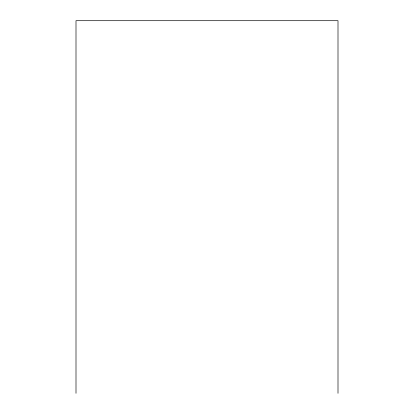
<?xml version="1.0" encoding="UTF-8"?>
<svg xmlns="http://www.w3.org/2000/svg" width="414" height="414" viewBox="0 0 414 414"><rect width="100%" height="100%" fill="white"/><g stroke="black" fill="none" stroke-linecap="round" stroke-linejoin="round"><path stroke-width="0.62" d="M338 393.3L338 20.7L76 20.7L76 393.3"/></g></svg>
